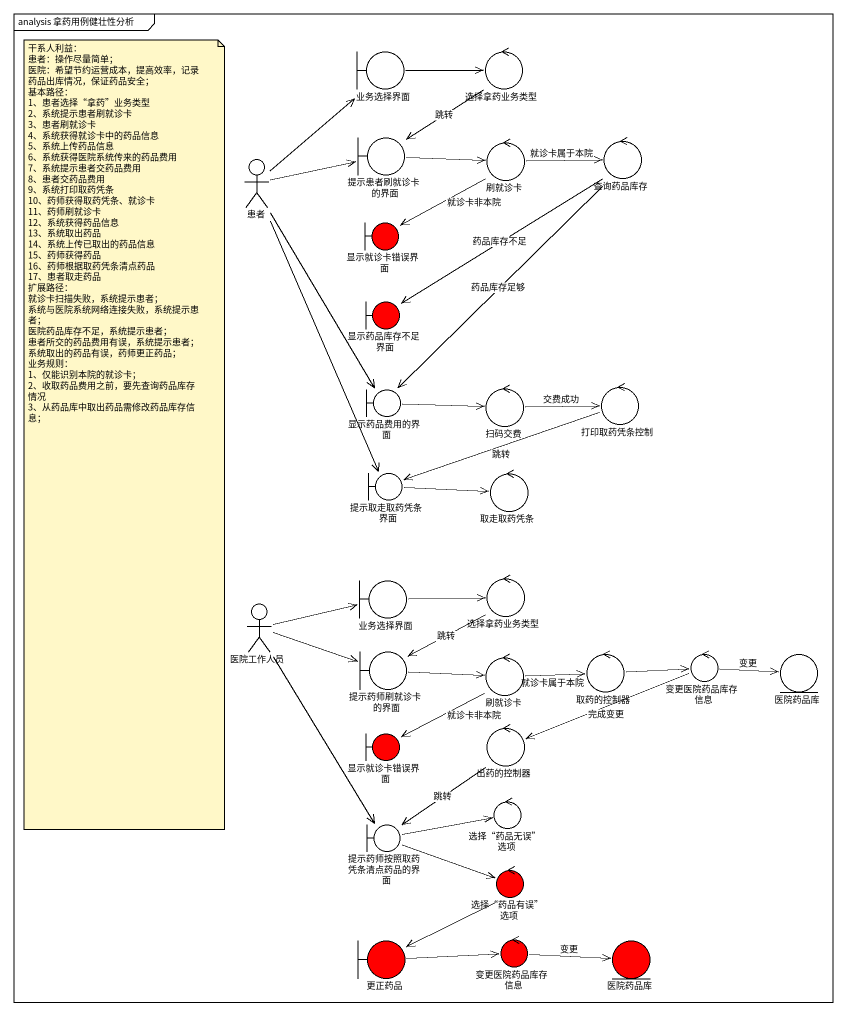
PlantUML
@startuml
mainframe analysis 拿药用例健壮性分析
boundary 业务选择界面
control 选择拿药业务类型
actor 患者
boundary 提示患者刷就诊卡的界面
control 刷就诊卡
control 查询药品库存
boundary 显示就诊卡错误界面 #FF0000
boundary 显示药品库存不足界面 #FF0000
boundary 显示药品费用的界面
control 扫码交费
control 打印取药凭条控制
boundary 提示取走取药凭条界面
control 取走取药凭条
boundary "业务选择界面" as 业务选择界面_2
control "选择拿药业务类型" as 选择拿药业务类型_2
actor 医院工作人员
boundary 提示药师刷就诊卡的界面
control "刷就诊卡" as 刷就诊卡_2
control 取药的控制器
control 变更医院药品库存信息
entity 医院药品库
boundary "显示就诊卡错误界面" as 显示就诊卡错误界面_2 #FF0000
control 出药的控制器
boundary 提示药师按照取药凭条清点药品的界面
control "选择“药品无误”选项" as 选择_药品无误_选项
control "选择“药品有误”选项" as 选择_药品有误_选项 #FF0000
boundary 更正药品 #FF0000
control "变更医院药品库存信息" as 变更医院药品库存信息_2 #FF0000
entity "医院药品库" as 医院药品库_2 #FF0000
业务选择界面 -right-> 选择拿药业务类型
选择拿药业务类型 --> 提示患者刷就诊卡的界面 : 跳转
患者 -up-> 业务选择界面
患者 -right-> 提示患者刷就诊卡的界面
患者 --> 显示药品费用的界面
患者 --> 提示取走取药凭条界面
提示患者刷就诊卡的界面 -right-> 刷就诊卡
刷就诊卡 -right-> 查询药品库存 : 就诊卡属于本院
刷就诊卡 --> 显示就诊卡错误界面 : 就诊卡非本院
查询药品库存 --> 显示药品库存不足界面 : 药品库存不足
查询药品库存 --> 显示药品费用的界面 : 药品库存足够
显示药品费用的界面 -right-> 扫码交费
扫码交费 -right-> 打印取药凭条控制 : 交费成功
打印取药凭条控制 -left-> 提示取走取药凭条界面 : 跳转
提示取走取药凭条界面 -right-> 取走取药凭条
业务选择界面_2 -right-> 选择拿药业务类型_2
选择拿药业务类型_2 --> 提示药师刷就诊卡的界面 : 跳转
医院工作人员 -right-> 业务选择界面_2
医院工作人员 -right-> 提示药师刷就诊卡的界面
医院工作人员 --> 提示药师按照取药凭条清点药品的界面
提示药师刷就诊卡的界面 -right-> 刷就诊卡_2
刷就诊卡_2 -right-> 取药的控制器 : 就诊卡属于本院
刷就诊卡_2 --> 显示就诊卡错误界面_2 : 就诊卡非本院
取药的控制器 -right-> 变更医院药品库存信息
变更医院药品库存信息 -right-> 医院药品库 : 变更
变更医院药品库存信息 -left-> 出药的控制器 : 完成变更
出药的控制器 --> 提示药师按照取药凭条清点药品的界面 : 跳转
提示药师按照取药凭条清点药品的界面 -right-> 选择_药品无误_选项
提示药师按照取药凭条清点药品的界面 -right-> 选择_药品有误_选项
选择_药品有误_选项 -left-> 更正药品
更正药品 -right-> 变更医院药品库存信息_2
变更医院药品库存信息_2 -right-> 医院药品库_2 : 变更
note as N1
  干系人利益：
  患者：操作尽量简单；
  医院：希望节约运营成本，提高效率，记录药品出库情况，保证药品安全；
  基本路径：
  1、患者选择“拿药”业务类型
  2、系统提示患者刷就诊卡
  3、患者刷就诊卡
  4、系统获得就诊卡中的药品信息
  5、系统上传药品信息
  6、系统获得医院系统传来的药品费用
  7、系统提示患者交药品费用
  8、患者交药品费用
  9、系统打印取药凭条
  10、药师获得取药凭条、就诊卡
  11、药师刷就诊卡
  12、系统获得药品信息
  13、系统取出药品
  14、系统上传已取出的药品信息
  15、药师获得药品
  16、药师根据取药凭条清点药品
  17、患者取走药品
  扩展路径：
  就诊卡扫描失败，系统提示患者；
  系统与医院系统网络连接失败，系统提示患者；
  医院药品库存不足，系统提示患者；
  患者所交的药品费用有误，系统提示患者；
  系统取出的药品有误，药师更正药品；
  业务规则：
  1、仅能识别本院的就诊卡；
  2、收取药品费用之前，要先查询药品库存情况
  3、从药品库中取出药品需修改药品库存信息；
end note
@enduml
